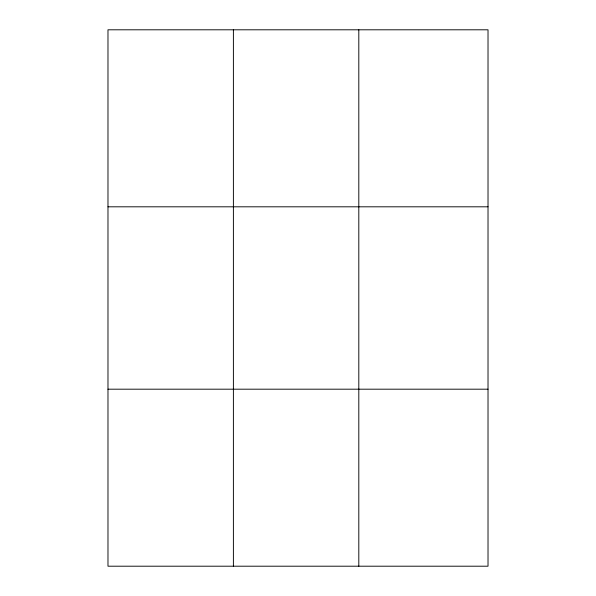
<?xml version="1.0" encoding="UTF-8"?>
<svg xmlns="http://www.w3.org/2000/svg" width="596" height="596" viewBox="0 0 596 596"><rect width="100%" height="100%" fill="white"/><g stroke="black" fill="none" stroke-linecap="round" stroke-linejoin="round"><path stroke-width="0.89" d="M233.394 566.2L233.394 29.8M358.807 566.2L358.807 29.8M488.02 206.812L488.02 29.8L107.98 29.8L107.98 566.2L488.02 566.2L488.02 206.812L107.98 206.812M107.98 389.188L488.02 389.188"/></g></svg>
